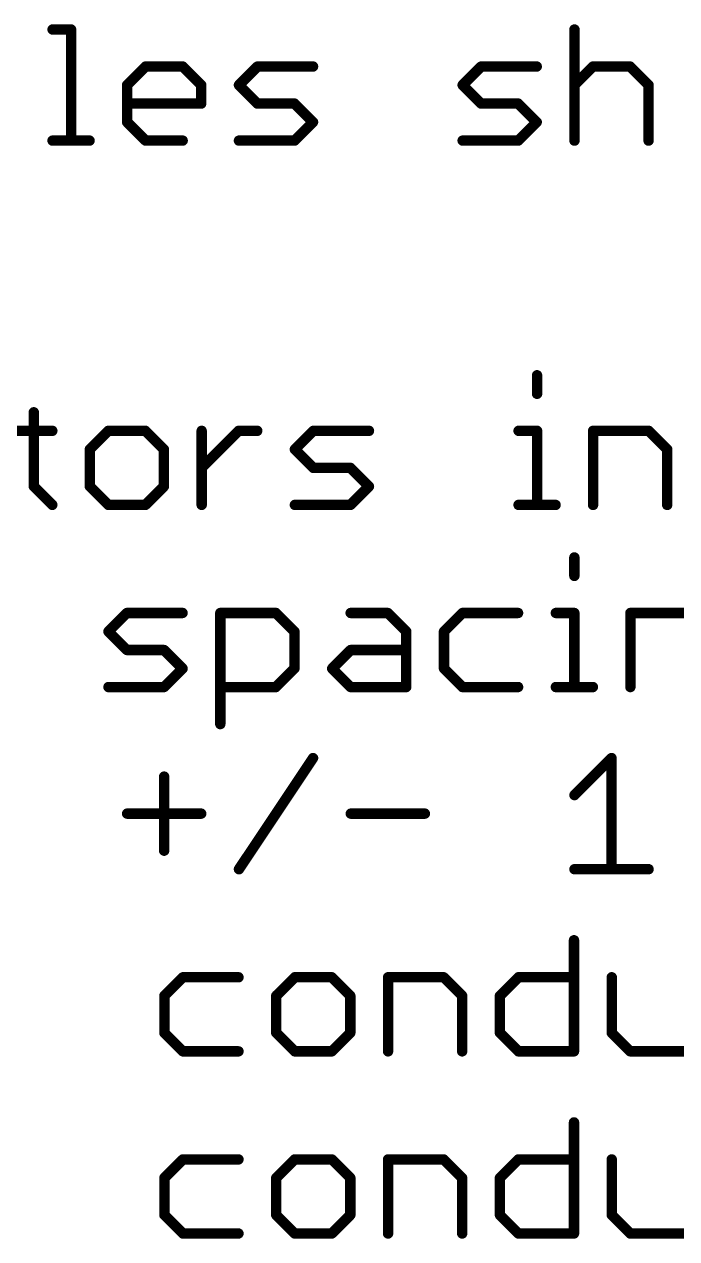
# Model space of a CAD drawing. Extents: x -1.41 to 8.41, y -3.01 to 3.01.
# Drawn here: x 2.453 to 2.829, y -1.49 to -0.79 of the extents above; entities that cross this region are included whole.
import ezdxf

# ---------------------------------------------------------------- set-up
doc = ezdxf.new("R2010")
doc.units = 0
doc.layers.add('52', color=253, linetype='CONTINUOUS')

msp = doc.modelspace()

# ---------------------------------------------------------------- linework, layer by layer
at = {"layer": '52', "const_width": 0.006}
for points in [[(2.469035, -0.792945), (2.47971, -0.792945)], [(2.47971, -0.792945), (2.47971, -0.857)], [(2.769825, -0.792945), (2.769825, -0.857)], [(2.512005, -0.824973), (2.52268, -0.814297)], [(2.52268, -0.814297), (2.544032, -0.814297)], [(2.544032, -0.814297), (2.554708, -0.824973)], [(2.57646, -0.824973), (2.587135, -0.814297)], [(2.587135, -0.814297), (2.619163, -0.814297)], [(2.70537, -0.824973), (2.716045, -0.814297)], [(2.716045, -0.814297), (2.748073, -0.814297)], [(2.769825, -0.824973), (2.7805, -0.814297)], [(2.7805, -0.814297), (2.801852, -0.814297)], [(2.801852, -0.814297), (2.812528, -0.824973)], [(2.512005, -0.846324), (2.512005, -0.824973)], [(2.554708, -0.824973), (2.554708, -0.835648)], [(2.587135, -0.835648), (2.57646, -0.824973)], [(2.716045, -0.835648), (2.70537, -0.824973)], [(2.812528, -0.824973), (2.812528, -0.857)], [(2.554708, -0.835648), (2.512005, -0.835648)], [(2.608487, -0.835648), (2.587135, -0.835648)], [(2.619163, -0.846324), (2.608487, -0.835648)], [(2.737397, -0.835648), (2.716045, -0.835648)], [(2.748073, -0.846324), (2.737397, -0.835648)], [(2.52268, -0.857), (2.512005, -0.846324)], [(2.608487, -0.857), (2.619163, -0.846324)], [(2.737397, -0.857), (2.748073, -0.846324)], [(2.469035, -0.857), (2.490386, -0.857)], [(2.544032, -0.857), (2.52268, -0.857)], [(2.57646, -0.857), (2.608487, -0.857)], [(2.70537, -0.857), (2.737397, -0.857)], [(2.748273, -0.99227), (2.748273, -1.002945)], [(2.458225, -1.013621), (2.458225, -1.056324)], [(2.44755, -1.024297), (2.468901, -1.024297)], [(2.501195, -1.024297), (2.49052, -1.034973)], [(2.522547, -1.024297), (2.501195, -1.024297)], [(2.533223, -1.034973), (2.522547, -1.024297)], [(2.554975, -1.067), (2.554975, -1.024297)], [(2.554975, -1.045648), (2.576326, -1.024297)], [(2.576326, -1.024297), (2.587002, -1.024297)], [(2.608687, -1.034973), (2.619363, -1.024297)], [(2.619363, -1.024297), (2.65139, -1.024297)], [(2.737597, -1.024297), (2.748273, -1.024297)], [(2.748273, -1.024297), (2.748273, -1.067)], [(2.780567, -1.067), (2.780567, -1.024297)], [(2.780567, -1.024297), (2.812594, -1.024297)], [(2.812594, -1.024297), (2.82327, -1.034973)], [(2.49052, -1.034973), (2.49052, -1.056324)], [(2.533223, -1.056324), (2.533223, -1.034973)], [(2.619363, -1.045648), (2.608687, -1.034973)], [(2.82327, -1.034973), (2.82327, -1.067)], [(2.640714, -1.045648), (2.619363, -1.045648)], [(2.65139, -1.056324), (2.640714, -1.045648)], [(2.458225, -1.056324), (2.468901, -1.067)], [(2.49052, -1.056324), (2.501195, -1.067)], [(2.522547, -1.067), (2.533223, -1.056324)], [(2.640714, -1.067), (2.65139, -1.056324)], [(2.501195, -1.067), (2.522547, -1.067)], [(2.608687, -1.067), (2.640714, -1.067)], [(2.737597, -1.067), (2.758949, -1.067)], [(2.769758, -1.09727), (2.769758, -1.107945)], [(2.501262, -1.139973), (2.511938, -1.129297)], [(2.511938, -1.129297), (2.543965, -1.129297)], [(2.565717, -1.193352), (2.565717, -1.129297)], [(2.565717, -1.129297), (2.597744, -1.129297)], [(2.597744, -1.129297), (2.60842, -1.139973)], [(2.640848, -1.129297), (2.662199, -1.129297)], [(2.662199, -1.129297), (2.672875, -1.139973)], [(2.705303, -1.129297), (2.694627, -1.139973)], [(2.73733, -1.129297), (2.705303, -1.129297)], [(2.759082, -1.129297), (2.769758, -1.129297)], [(2.769758, -1.129297), (2.769758, -1.172)], [(2.802052, -1.172), (2.802052, -1.129297)], [(2.802052, -1.129297), (2.834079, -1.129297)], [(2.511938, -1.150648), (2.501262, -1.139973)], [(2.60842, -1.139973), (2.60842, -1.161324)], [(2.672875, -1.139973), (2.672875, -1.172)], [(2.694627, -1.139973), (2.694627, -1.161324)], [(2.533289, -1.150648), (2.511938, -1.150648)], [(2.543965, -1.161324), (2.533289, -1.150648)], [(2.630172, -1.161324), (2.640848, -1.150648)], [(2.640848, -1.150648), (2.672875, -1.150648)], [(2.533289, -1.172), (2.543965, -1.161324)], [(2.60842, -1.161324), (2.597744, -1.172)], [(2.640848, -1.172), (2.630172, -1.161324)], [(2.694627, -1.161324), (2.705303, -1.172)], [(2.501262, -1.172), (2.533289, -1.172)], [(2.597744, -1.172), (2.565717, -1.172)], [(2.672875, -1.172), (2.640848, -1.172)], [(2.705303, -1.172), (2.73733, -1.172)], [(2.759082, -1.172), (2.780434, -1.172)], [(2.57646, -1.277), (2.619163, -1.212945)], [(2.769825, -1.234297), (2.791176, -1.212945)], [(2.791176, -1.212945), (2.791176, -1.277)], [(2.533356, -1.223621), (2.533356, -1.266324)], [(2.512005, -1.244973), (2.554708, -1.244973)], [(2.640915, -1.244973), (2.683618, -1.244973)], [(2.769825, -1.277), (2.812528, -1.277)], [(2.769558, -1.317945), (2.769558, -1.382)], [(2.544165, -1.339297), (2.53349, -1.349973)], [(2.576193, -1.339297), (2.544165, -1.339297)], [(2.60862, -1.339297), (2.597945, -1.349973)], [(2.629972, -1.339297), (2.60862, -1.339297)], [(2.640648, -1.349973), (2.629972, -1.339297)], [(2.6624, -1.382), (2.6624, -1.339297)], [(2.6624, -1.339297), (2.694427, -1.339297)], [(2.694427, -1.339297), (2.705103, -1.349973)], [(2.726855, -1.349973), (2.73753, -1.339297)], [(2.73753, -1.339297), (2.769558, -1.339297)], [(2.79131, -1.339297), (2.79131, -1.371324)], [(2.53349, -1.349973), (2.53349, -1.371324)], [(2.597945, -1.349973), (2.597945, -1.371324)], [(2.640648, -1.371324), (2.640648, -1.349973)], [(2.705103, -1.349973), (2.705103, -1.382)], [(2.726855, -1.371324), (2.726855, -1.349973)], [(2.53349, -1.371324), (2.544165, -1.382)], [(2.597945, -1.371324), (2.60862, -1.382)], [(2.629972, -1.382), (2.640648, -1.371324)], [(2.73753, -1.382), (2.726855, -1.371324)], [(2.79131, -1.371324), (2.801985, -1.382)], [(2.544165, -1.382), (2.576193, -1.382)], [(2.60862, -1.382), (2.629972, -1.382)], [(2.769558, -1.382), (2.73753, -1.382)], [(2.801985, -1.382), (2.834013, -1.382)], [(2.769558, -1.422945), (2.769558, -1.487)], [(2.544165, -1.444297), (2.53349, -1.454973)], [(2.576193, -1.444297), (2.544165, -1.444297)], [(2.60862, -1.444297), (2.597945, -1.454973)], [(2.629972, -1.444297), (2.60862, -1.444297)], [(2.640648, -1.454973), (2.629972, -1.444297)], [(2.6624, -1.487), (2.6624, -1.444297)], [(2.6624, -1.444297), (2.694427, -1.444297)], [(2.694427, -1.444297), (2.705103, -1.454973)], [(2.726855, -1.454973), (2.73753, -1.444297)], [(2.73753, -1.444297), (2.769558, -1.444297)], [(2.79131, -1.444297), (2.79131, -1.476324)], [(2.53349, -1.454973), (2.53349, -1.476324)], [(2.597945, -1.454973), (2.597945, -1.476324)], [(2.640648, -1.476324), (2.640648, -1.454973)], [(2.705103, -1.454973), (2.705103, -1.487)], [(2.726855, -1.476324), (2.726855, -1.454973)], [(2.53349, -1.476324), (2.544165, -1.487)], [(2.597945, -1.476324), (2.60862, -1.487)], [(2.629972, -1.487), (2.640648, -1.476324)], [(2.73753, -1.487), (2.726855, -1.476324)], [(2.79131, -1.476324), (2.801985, -1.487)], [(2.544165, -1.487), (2.576193, -1.487)], [(2.60862, -1.487), (2.629972, -1.487)], [(2.769558, -1.487), (2.73753, -1.487)], [(2.801985, -1.487), (2.834013, -1.487)]]:
    msp.add_lwpolyline(points, dxfattribs=at)
at = {"layer": '52', "const_width": 0.003}
for points in [[(2.469035, -0.791445, 1), (2.469035, -0.794445)], [(2.48121, -0.792945, 1), (2.47821, -0.792945)], [(2.47971, -0.794445, 1), (2.47971, -0.791445)], [(2.771325, -0.792945, 1), (2.768325, -0.792945)], [(2.52268, -0.812797, 1), (2.52268, -0.815797)], [(2.523741, -0.815358, 1), (2.52162, -0.813236)], [(2.545093, -0.813236, 1), (2.542971, -0.815358)], [(2.544032, -0.815797, 1), (2.544032, -0.812797)], [(2.587135, -0.812797, 1), (2.587135, -0.815797)], [(2.588196, -0.815358, 1), (2.586075, -0.813236)], [(2.619163, -0.815797, 1), (2.619163, -0.812797)], [(2.716045, -0.812797, 1), (2.716045, -0.815797)], [(2.717106, -0.815358, 1), (2.714985, -0.813236)], [(2.748073, -0.815797, 1), (2.748073, -0.812797)], [(2.7805, -0.812797, 1), (2.7805, -0.815797)], [(2.781561, -0.815358, 1), (2.77944, -0.813236)], [(2.802913, -0.813236, 1), (2.800791, -0.815358)], [(2.801852, -0.815797, 1), (2.801852, -0.812797)], [(2.513505, -0.824973, 1), (2.510505, -0.824973)], [(2.510944, -0.823912, 1), (2.513065, -0.826033)], [(2.556208, -0.824973, 1), (2.553208, -0.824973)], [(2.553647, -0.826033, 1), (2.555768, -0.823912)], [(2.57752, -0.823912, 1), (2.575399, -0.826033)], [(2.575399, -0.823912, 1), (2.57752, -0.826033)], [(2.70643, -0.823912, 1), (2.704309, -0.826033)], [(2.704309, -0.823912, 1), (2.70643, -0.826033)], [(2.768764, -0.823912, 1), (2.770885, -0.826033)], [(2.814028, -0.824973, 1), (2.811028, -0.824973)], [(2.811467, -0.826033, 1), (2.813588, -0.823912)], [(2.512005, -0.834148, 1), (2.512005, -0.837148)], [(2.554708, -0.837148, 1), (2.554708, -0.834148)], [(2.587135, -0.834148, 1), (2.587135, -0.837148)], [(2.609548, -0.834588, 1), (2.607426, -0.836709)], [(2.608487, -0.837148, 1), (2.608487, -0.834148)], [(2.716045, -0.834148, 1), (2.716045, -0.837148)], [(2.738458, -0.834588, 1), (2.736336, -0.836709)], [(2.737397, -0.837148, 1), (2.737397, -0.834148)], [(2.553208, -0.835648, 1), (2.556208, -0.835648)], [(2.586075, -0.836709, 1), (2.588196, -0.834588)], [(2.714985, -0.836709, 1), (2.717106, -0.834588)], [(2.513065, -0.845264, 1), (2.510944, -0.847385)], [(2.510505, -0.846324, 1), (2.513505, -0.846324)], [(2.620223, -0.847385, 1), (2.618102, -0.845264)], [(2.618102, -0.847385, 1), (2.620223, -0.845264)], [(2.749133, -0.847385, 1), (2.747012, -0.845264)], [(2.747012, -0.847385, 1), (2.749133, -0.845264)], [(2.469035, -0.8555, 1), (2.469035, -0.8585)], [(2.490386, -0.8585, 1), (2.490386, -0.8555)], [(2.52268, -0.8555, 1), (2.52268, -0.8585)], [(2.544032, -0.8585, 1), (2.544032, -0.8555)], [(2.57646, -0.8555, 1), (2.57646, -0.8585)], [(2.608487, -0.8585, 1), (2.608487, -0.8555)], [(2.70537, -0.8555, 1), (2.70537, -0.8585)], [(2.737397, -0.8585, 1), (2.737397, -0.8555)], [(2.47821, -0.857, 1), (2.48121, -0.857)], [(2.52162, -0.858061, 1), (2.523741, -0.855939)], [(2.607426, -0.855939, 1), (2.609548, -0.858061)], [(2.736336, -0.855939, 1), (2.738458, -0.858061)], [(2.768325, -0.857, 1), (2.771325, -0.857)], [(2.811028, -0.857, 1), (2.814028, -0.857)], [(2.749773, -0.99227, 1), (2.746773, -0.99227)], [(2.746773, -1.002945, 1), (2.749773, -1.002945)], [(2.459725, -1.013621, 1), (2.456725, -1.013621)], [(2.468901, -1.025797, 1), (2.468901, -1.022797)], [(2.501195, -1.022797, 1), (2.501195, -1.025797)], [(2.502256, -1.025358, 1), (2.500135, -1.023236)], [(2.523608, -1.023236, 1), (2.521486, -1.025358)], [(2.522547, -1.025797, 1), (2.522547, -1.022797)], [(2.556475, -1.024297, 1), (2.553475, -1.024297)], [(2.576326, -1.022797, 1), (2.576326, -1.025797)], [(2.577387, -1.025358, 1), (2.575265, -1.023236)], [(2.587002, -1.025797, 1), (2.587002, -1.022797)], [(2.619363, -1.022797, 1), (2.619363, -1.025797)], [(2.620423, -1.025358, 1), (2.618302, -1.023236)], [(2.65139, -1.025797, 1), (2.65139, -1.022797)], [(2.737597, -1.022797, 1), (2.737597, -1.025797)], [(2.749773, -1.024297, 1), (2.746773, -1.024297)], [(2.748273, -1.025797, 1), (2.748273, -1.022797)], [(2.782067, -1.024297, 1), (2.779067, -1.024297)], [(2.780567, -1.022797, 1), (2.780567, -1.025797)], [(2.813655, -1.023236, 1), (2.811534, -1.025358)], [(2.812594, -1.025797, 1), (2.812594, -1.022797)], [(2.49202, -1.034973, 1), (2.48902, -1.034973)], [(2.489459, -1.033912, 1), (2.49158, -1.036033)], [(2.534723, -1.034973, 1), (2.531723, -1.034973)], [(2.532162, -1.036033, 1), (2.534283, -1.033912)], [(2.609748, -1.033912, 1), (2.607626, -1.036033)], [(2.607626, -1.033912, 1), (2.609748, -1.036033)], [(2.82477, -1.034973, 1), (2.82177, -1.034973)], [(2.82221, -1.036033, 1), (2.824331, -1.033912)], [(2.619363, -1.044148, 1), (2.619363, -1.047148)], [(2.641775, -1.044588, 1), (2.639654, -1.046709)], [(2.640714, -1.047148, 1), (2.640714, -1.044148)], [(2.553914, -1.044588, 1), (2.556035, -1.046709)], [(2.618302, -1.046709, 1), (2.620423, -1.044588)], [(2.456725, -1.056324, 1), (2.459725, -1.056324)], [(2.459286, -1.055264, 1), (2.457165, -1.057385)], [(2.49158, -1.055264, 1), (2.489459, -1.057385)], [(2.48902, -1.056324, 1), (2.49202, -1.056324)], [(2.531723, -1.056324, 1), (2.534723, -1.056324)], [(2.534283, -1.057385, 1), (2.532162, -1.055264)], [(2.652451, -1.057385, 1), (2.65033, -1.055264)], [(2.65033, -1.057385, 1), (2.652451, -1.055264)], [(2.501195, -1.0655, 1), (2.501195, -1.0685)], [(2.522547, -1.0685, 1), (2.522547, -1.0655)], [(2.608687, -1.0655, 1), (2.608687, -1.0685)], [(2.640714, -1.0685, 1), (2.640714, -1.0655)], [(2.737597, -1.0655, 1), (2.737597, -1.0685)], [(2.758949, -1.0685, 1), (2.758949, -1.0655)], [(2.467841, -1.068061, 1), (2.469962, -1.065939)], [(2.500135, -1.068061, 1), (2.502256, -1.065939)], [(2.521486, -1.065939, 1), (2.523608, -1.068061)], [(2.553475, -1.067, 1), (2.556475, -1.067)], [(2.639654, -1.065939, 1), (2.641775, -1.068061)], [(2.746773, -1.067, 1), (2.749773, -1.067)], [(2.779067, -1.067, 1), (2.782067, -1.067)], [(2.82177, -1.067, 1), (2.82477, -1.067)], [(2.771258, -1.09727, 1), (2.768258, -1.09727)], [(2.768258, -1.107945, 1), (2.771258, -1.107945)], [(2.511938, -1.127797, 1), (2.511938, -1.130797)], [(2.512999, -1.130358, 1), (2.510877, -1.128236)], [(2.543965, -1.130797, 1), (2.543965, -1.127797)], [(2.567217, -1.129297, 1), (2.564217, -1.129297)], [(2.565717, -1.127797, 1), (2.565717, -1.130797)], [(2.598805, -1.128236, 1), (2.596684, -1.130358)], [(2.597744, -1.130797, 1), (2.597744, -1.127797)], [(2.640848, -1.127797, 1), (2.640848, -1.130797)], [(2.66326, -1.128236, 1), (2.661139, -1.130358)], [(2.662199, -1.130797, 1), (2.662199, -1.127797)], [(2.705303, -1.127797, 1), (2.705303, -1.130797)], [(2.706363, -1.130358, 1), (2.704242, -1.128236)], [(2.73733, -1.130797, 1), (2.73733, -1.127797)], [(2.759082, -1.127797, 1), (2.759082, -1.130797)], [(2.771258, -1.129297, 1), (2.768258, -1.129297)], [(2.769758, -1.130797, 1), (2.769758, -1.127797)], [(2.803552, -1.129297, 1), (2.800552, -1.129297)], [(2.802052, -1.127797, 1), (2.802052, -1.130797)], [(2.502323, -1.138912, 1), (2.500202, -1.141033)], [(2.500202, -1.138912, 1), (2.502323, -1.141033)], [(2.60992, -1.139973, 1), (2.60692, -1.139973)], [(2.60736, -1.141033, 1), (2.609481, -1.138912)], [(2.674375, -1.139973, 1), (2.671375, -1.139973)], [(2.671815, -1.141033, 1), (2.673936, -1.138912)], [(2.696127, -1.139973, 1), (2.693127, -1.139973)], [(2.693566, -1.138912, 1), (2.695688, -1.141033)], [(2.511938, -1.149148, 1), (2.511938, -1.152148)], [(2.510877, -1.151709, 1), (2.512999, -1.149588)], [(2.53435, -1.149588, 1), (2.532229, -1.151709)], [(2.533289, -1.152148, 1), (2.533289, -1.149148)], [(2.640848, -1.149148, 1), (2.640848, -1.152148)], [(2.641908, -1.151709, 1), (2.639787, -1.149588)], [(2.672875, -1.152148, 1), (2.672875, -1.149148)], [(2.545026, -1.162385, 1), (2.542905, -1.160264)], [(2.542905, -1.162385, 1), (2.545026, -1.160264)], [(2.60692, -1.161324, 1), (2.60992, -1.161324)], [(2.609481, -1.162385, 1), (2.60736, -1.160264)], [(2.631233, -1.160264, 1), (2.629111, -1.162385)], [(2.629111, -1.160264, 1), (2.631233, -1.162385)], [(2.695688, -1.160264, 1), (2.693566, -1.162385)], [(2.693127, -1.161324, 1), (2.696127, -1.161324)], [(2.501262, -1.1705, 1), (2.501262, -1.1735)], [(2.533289, -1.1735, 1), (2.533289, -1.1705)], [(2.565717, -1.1705, 1), (2.565717, -1.1735)], [(2.597744, -1.1735, 1), (2.597744, -1.1705)], [(2.640848, -1.1705, 1), (2.640848, -1.1735)], [(2.672875, -1.1735, 1), (2.672875, -1.1705)], [(2.705303, -1.1705, 1), (2.705303, -1.1735)], [(2.73733, -1.1735, 1), (2.73733, -1.1705)], [(2.759082, -1.1705, 1), (2.759082, -1.1735)], [(2.780434, -1.1735, 1), (2.780434, -1.1705)], [(2.532229, -1.170939, 1), (2.53435, -1.173061)], [(2.596684, -1.170939, 1), (2.598805, -1.173061)], [(2.639787, -1.173061, 1), (2.641908, -1.170939)], [(2.671375, -1.172, 1), (2.674375, -1.172)], [(2.704242, -1.173061, 1), (2.706363, -1.170939)], [(2.768258, -1.172, 1), (2.771258, -1.172)], [(2.800552, -1.172, 1), (2.803552, -1.172)], [(2.564217, -1.193352, 1), (2.567217, -1.193352)], [(2.620411, -1.213777, 1), (2.617915, -1.212113)], [(2.792676, -1.212945, 1), (2.789676, -1.212945)], [(2.792237, -1.214006, 1), (2.790115, -1.211885)], [(2.534856, -1.223621, 1), (2.531856, -1.223621)], [(2.768764, -1.233236, 1), (2.770885, -1.235358)], [(2.512005, -1.243473, 1), (2.512005, -1.246473)], [(2.554708, -1.246473, 1), (2.554708, -1.243473)], [(2.640915, -1.243473, 1), (2.640915, -1.246473)], [(2.683618, -1.246473, 1), (2.683618, -1.243473)], [(2.531856, -1.266324, 1), (2.534856, -1.266324)], [(2.769825, -1.2755, 1), (2.769825, -1.2785)], [(2.812528, -1.2785, 1), (2.812528, -1.2755)], [(2.575212, -1.276168, 1), (2.577708, -1.277832)], [(2.789676, -1.277, 1), (2.792676, -1.277)], [(2.771058, -1.317945, 1), (2.768058, -1.317945)], [(2.544165, -1.337797, 1), (2.544165, -1.340797)], [(2.545226, -1.340358, 1), (2.543105, -1.338236)], [(2.576193, -1.340797, 1), (2.576193, -1.337797)], [(2.60862, -1.337797, 1), (2.60862, -1.340797)], [(2.609681, -1.340358, 1), (2.60756, -1.338236)], [(2.631033, -1.338236, 1), (2.628911, -1.340358)], [(2.629972, -1.340797, 1), (2.629972, -1.337797)], [(2.6639, -1.339297, 1), (2.6609, -1.339297)], [(2.6624, -1.337797, 1), (2.6624, -1.340797)], [(2.695488, -1.338236, 1), (2.693366, -1.340358)], [(2.694427, -1.340797, 1), (2.694427, -1.337797)], [(2.73753, -1.337797, 1), (2.73753, -1.340797)], [(2.738591, -1.340358, 1), (2.73647, -1.338236)], [(2.769558, -1.340797, 1), (2.769558, -1.337797)], [(2.79281, -1.339297, 1), (2.78981, -1.339297)], [(2.53499, -1.349973, 1), (2.53199, -1.349973)], [(2.532429, -1.348912, 1), (2.53455, -1.351033)], [(2.599445, -1.349973, 1), (2.596445, -1.349973)], [(2.596884, -1.348912, 1), (2.599005, -1.351033)], [(2.642148, -1.349973, 1), (2.639148, -1.349973)], [(2.639587, -1.351033, 1), (2.641708, -1.348912)], [(2.706603, -1.349973, 1), (2.703603, -1.349973)], [(2.704042, -1.351033, 1), (2.706163, -1.348912)], [(2.728355, -1.349973, 1), (2.725355, -1.349973)], [(2.725794, -1.348912, 1), (2.727915, -1.351033)], [(2.53455, -1.370264, 1), (2.532429, -1.372385)], [(2.53199, -1.371324, 1), (2.53499, -1.371324)], [(2.599005, -1.370264, 1), (2.596884, -1.372385)], [(2.596445, -1.371324, 1), (2.599445, -1.371324)], [(2.639148, -1.371324, 1), (2.642148, -1.371324)], [(2.641708, -1.372385, 1), (2.639587, -1.370264)], [(2.727915, -1.370264, 1), (2.725794, -1.372385)], [(2.725355, -1.371324, 1), (2.728355, -1.371324)], [(2.79237, -1.370264, 1), (2.790249, -1.372385)], [(2.78981, -1.371324, 1), (2.79281, -1.371324)], [(2.544165, -1.3805, 1), (2.544165, -1.3835)], [(2.576193, -1.3835, 1), (2.576193, -1.3805)], [(2.60862, -1.3805, 1), (2.60862, -1.3835)], [(2.629972, -1.3835, 1), (2.629972, -1.3805)], [(2.73753, -1.3805, 1), (2.73753, -1.3835)], [(2.769558, -1.3835, 1), (2.769558, -1.3805)], [(2.801985, -1.3805, 1), (2.801985, -1.3835)], [(2.543105, -1.383061, 1), (2.545226, -1.380939)], [(2.60756, -1.383061, 1), (2.609681, -1.380939)], [(2.628911, -1.380939, 1), (2.631033, -1.383061)], [(2.6609, -1.382, 1), (2.6639, -1.382)], [(2.703603, -1.382, 1), (2.706603, -1.382)], [(2.73647, -1.383061, 1), (2.738591, -1.380939)], [(2.768058, -1.382, 1), (2.771058, -1.382)], [(2.800925, -1.383061, 1), (2.803046, -1.380939)], [(2.771058, -1.422945, 1), (2.768058, -1.422945)], [(2.544165, -1.442797, 1), (2.544165, -1.445797)], [(2.545226, -1.445358, 1), (2.543105, -1.443236)], [(2.576193, -1.445797, 1), (2.576193, -1.442797)], [(2.60862, -1.442797, 1), (2.60862, -1.445797)], [(2.609681, -1.445358, 1), (2.60756, -1.443236)], [(2.631033, -1.443236, 1), (2.628911, -1.445358)], [(2.629972, -1.445797, 1), (2.629972, -1.442797)], [(2.6639, -1.444297, 1), (2.6609, -1.444297)], [(2.6624, -1.442797, 1), (2.6624, -1.445797)], [(2.695488, -1.443236, 1), (2.693366, -1.445358)], [(2.694427, -1.445797, 1), (2.694427, -1.442797)], [(2.73753, -1.442797, 1), (2.73753, -1.445797)], [(2.738591, -1.445358, 1), (2.73647, -1.443236)], [(2.769558, -1.445797, 1), (2.769558, -1.442797)], [(2.79281, -1.444297, 1), (2.78981, -1.444297)], [(2.53499, -1.454973, 1), (2.53199, -1.454973)], [(2.532429, -1.453912, 1), (2.53455, -1.456033)], [(2.599445, -1.454973, 1), (2.596445, -1.454973)], [(2.596884, -1.453912, 1), (2.599005, -1.456033)], [(2.642148, -1.454973, 1), (2.639148, -1.454973)], [(2.639587, -1.456033, 1), (2.641708, -1.453912)], [(2.706603, -1.454973, 1), (2.703603, -1.454973)], [(2.704042, -1.456033, 1), (2.706163, -1.453912)], [(2.728355, -1.454973, 1), (2.725355, -1.454973)], [(2.725794, -1.453912, 1), (2.727915, -1.456033)], [(2.53455, -1.475264, 1), (2.532429, -1.477385)], [(2.53199, -1.476324, 1), (2.53499, -1.476324)], [(2.599005, -1.475264, 1), (2.596884, -1.477385)], [(2.596445, -1.476324, 1), (2.599445, -1.476324)], [(2.639148, -1.476324, 1), (2.642148, -1.476324)], [(2.641708, -1.477385, 1), (2.639587, -1.475264)], [(2.727915, -1.475264, 1), (2.725794, -1.477385)], [(2.725355, -1.476324, 1), (2.728355, -1.476324)], [(2.79237, -1.475264, 1), (2.790249, -1.477385)], [(2.78981, -1.476324, 1), (2.79281, -1.476324)], [(2.544165, -1.4855, 1), (2.544165, -1.4885)], [(2.576193, -1.4885, 1), (2.576193, -1.4855)], [(2.60862, -1.4855, 1), (2.60862, -1.4885)], [(2.629972, -1.4885, 1), (2.629972, -1.4855)], [(2.73753, -1.4855, 1), (2.73753, -1.4885)], [(2.769558, -1.4885, 1), (2.769558, -1.4855)], [(2.801985, -1.4855, 1), (2.801985, -1.4885)], [(2.543105, -1.488061, 1), (2.545226, -1.485939)], [(2.60756, -1.488061, 1), (2.609681, -1.485939)], [(2.628911, -1.485939, 1), (2.631033, -1.488061)], [(2.6609, -1.487, 1), (2.6639, -1.487)], [(2.703603, -1.487, 1), (2.706603, -1.487)], [(2.73647, -1.488061, 1), (2.738591, -1.485939)], [(2.768058, -1.487, 1), (2.771058, -1.487)], [(2.800925, -1.488061, 1), (2.803046, -1.485939)]]:
    msp.add_lwpolyline(points, format="xyb", dxfattribs=at)

doc.saveas('drawing.dxf')
